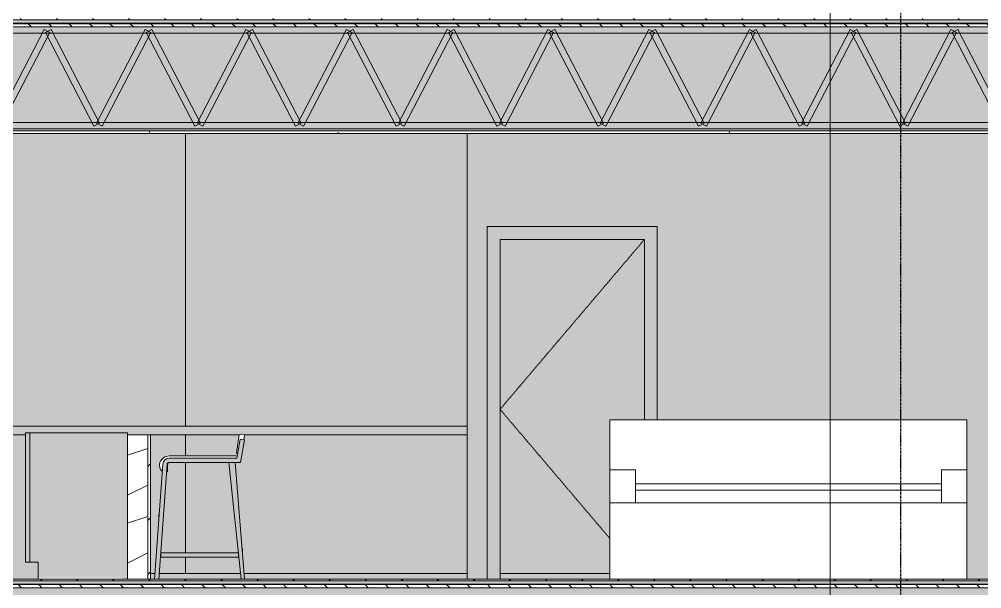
# Model space of a CAD drawing. Header units: inches. Extents: x 1718 to 6958, y -253 to 585.
# Drawn here: x 3579.9 to 3806.4, y 133.8 to 267.8 of the extents above; entities that cross this region are included whole.
import ezdxf

# ---------------------------------------------------------------- set-up
doc = ezdxf.new("R2010")
doc.units = ezdxf.units.IN
doc.header["$MEASUREMENT"] = 0
for name, pattern in [('Dash 1_16_', [0.125, 0.0625, -0.0625]), ('Grid Line 1_2_', [0.875, 0.5, -0.125, 0.125, -0.125]), ('Grid Line 1_2__2_', [0.875, 0.5, -0.125, 0.125, -0.125])]:
    doc.linetypes.add(name, pattern=pattern)
for name, color, linetype, lineweight in [('0-1', 7, 'Continuous', 5), ('0-2', 250, 'Continuous', 9), ('A-DOOR-1', 41, 'Continuous', 9), ('A-DOOR-2', 250, 'Dash 1_16_', 9), ('A-DOOR-FRAM-1', 41, 'Continuous', 9), ('A-DOOR-FRAM-2', 250, 'Continuous', 9), ('A-FLOR-1', 10, 'Continuous', 5), ('A-FLOR-4', 250, 'Continuous', 9), ('A-FLOR-5', 192, 'Continuous', 5), ('A-FLOR-6', 192, 'Continuous', 9), ('A-FLOR-LEVL-5', 51, 'Grid Line 1_2_', 9), ('A-FLOR-MCUT', 51, 'Continuous', 13), ('A-FLOR-PATT-1', 252, 'Continuous', 9), ('A-WALL-1', 10, 'Continuous', 5), ('A-WALL-2', 50, 'Continuous', 13), ('A-WALL-4', 250, 'Continuous', 9), ('A-WALL-5', 7, 'Continuous', 13), ('A-WALL-PATT-1', 252, 'Continuous', 9), ('G-ANNO-SYMB', 111, 'Continuous', 9), ('I-FURN', 30, 'Continuous', 9), ('I-FURN-1', 250, 'Continuous', 9), ('I-FURN-2', 253, 'Continuous', 9), ('Q-CASE-1', 253, 'Continuous', 9), ('Q-CASE-2', 250, 'Continuous', 9), ('Q-CASE-3', 41, 'Continuous', 9), ('S-BEAM-2', 250, 'Continuous', 9), ('S-GRID-1', 1, 'Grid Line 1_2__2_', 30)]:
    doc.layers.add(name, color=color, linetype=linetype, lineweight=lineweight)
pattern_1 = [(161.57, (3262.295, 69.248), (-3.8399538, -1.54e-05), [0, -27.322, 3.034, 0]), (18.43, (3261.335, 69.248), (-3.8399538, 1.54e-05), [0, -27.322, 3.034, 0]), (108.43, (3262.295, 69.248), (1.919622, -9.6005246), [9.106, -21.25]), (71.57, (3261.335, 69.248), (1.919622, 9.6005246), [9.106, -21.25])]
pattern_2 = [(135, (3261.815, 68.768), (-4.24264, -4.24264), [])]
pattern_3 = [(0, (3261.815, 68.768), (15.36, 3.84), [1.267, -10.253, 1.267, -10.253, -61.44]), (0, (3261.815, 68.768), (15.36, 3.84), [-23.04, 1.267, -21.773, 1.267, -10.253, -26.88]), (0, (3261.815, 68.768), (15.36, 3.84), [-57.6, 1.267, -6.413, 1.267, -17.933]), (120, (3267.575, 70.688), (-11.005538, 11.38215), [1.267, -10.253, 1.267, -10.253, -61.44]), (120, (3267.575, 70.688), (-11.005538, 11.38215), [-23.04, 1.267, -21.773, 1.267, -10.253, -26.88]), (120, (3267.575, 70.688), (-11.005538, 11.38215), [-57.6, 1.267, -6.413, 1.267, -17.933]), (240, (3269.495, 78.368), (-4.354462, -15.22215), [1.267, -10.253, 1.267, -10.253, -61.44]), (240, (3269.495, 78.368), (-4.354462, -15.22215), [-23.04, 1.267, -21.773, 1.267, -10.253, -26.88]), (240, (3269.495, 78.368), (-4.354462, -15.22215), [-57.6, 1.267, -6.413, 1.267, -17.933])]
pattern_4 = [(0, (3261.815, 68.768), (0, 4.798), []), (315, (3261.815, 68.768), (4.798427, 0), [6.786, -6.786]), (45, (3261.815, 68.768), (4.798427, 0), [6.786, -6.786])]

# ---------------------------------------------------------------- blocks, each defined once
blk = doc.blocks.new('SWING - SINGLE - FLUSH - SWING - FLUSH - 2-10 x 6-8 - PRIVACY-V1-BUILDING ELEVATION - COURTYARD - LOOKING WEST')
at = {"layer": 'A-DOOR-1'}
blk.add_hatch(color=256, dxfattribs=at).paths.add_polyline_path([(3716.6, 137.37), (3718.9, 137.37), (3718.9, 173.5), (3727.05, 173.5), (3727.05, 216), (3693.05, 216), (3693.05, 137.37)], flags=0)
at = {"layer": 'A-DOOR-FRAM-1'}
blk.add_hatch(color=256, dxfattribs=at).paths.add_polyline_path([(3690.05, 136), (3693.05, 136), (3693.05, 216), (3727.05, 216), (3727.05, 173.5), (3730.05, 173.5), (3730.05, 219), (3690.05, 219), (3690.05, 144.12)], flags=0)
at = {"layer": 'A-DOOR-2'}
for p in [(3727.05, 216), (3718.9, 145.58)]:
    blk.add_line(p, (3693.05, 176), dxfattribs=at)
at = {"layer": 'A-DOOR-FRAM-2'}
for p, q in [((3690.05, 219), (3690.05, 136)), ((3730.05, 219), (3690.05, 219)), ((3730.05, 173.5), (3730.05, 219)), ((3693.05, 136), (3693.05, 216)), ((3693.05, 216), (3727.05, 216)), ((3727.05, 216), (3727.05, 173.5))]:
    blk.add_line(p, q, dxfattribs=at)
blk = doc.blocks.new('Couch-Both_Arms-Generic - 1-1352606-BUILDING ELEVATION - COURTYARD - LOOKING WEST')
at = {"layer": 'I-FURN'}
for p, q in [((3802.9, 173.5), (3718.9, 173.5)), ((3718.9, 173.5), (3718.9, 161.75)), ((3802.9, 161.75), (3802.9, 173.5)), ((3724.9, 161.75), (3718.9, 161.75)), ((3718.9, 161.75), (3718.9, 154)), ((3724.9, 158.5), (3724.9, 161.75)), ((3802.9, 161.75), (3796.9, 161.75)), ((3796.9, 161.75), (3796.9, 158.5)), ((3802.9, 154), (3802.9, 161.75)), ((3796.9, 158.5), (3724.9, 158.5)), ((3724.9, 158.5), (3724.9, 154)), ((3724.9, 157), (3796.9, 157)), ((3796.9, 154), (3796.9, 158.5)), ((3718.9, 154), (3724.9, 154)), ((3724.9, 154), (3796.9, 154)), ((3796.9, 154), (3802.9, 154))]:
    blk.add_line(p, q, dxfattribs=at)
at = {"layer": 'I-FURN-1'}
for p, q in [((3718.9, 136), (3718.9, 154)), ((3802.9, 154), (3802.9, 136))]:
    blk.add_line(p, q, dxfattribs=at)
blk = doc.blocks.new('Bar_Stool_6722_1_ - Bar_Stool_6722_1_-1229311-BUILDING ELEVATION - COURTYARD - LOOKING WEST')
at = {"layer": 'I-FURN-2'}
for points in [[(3612.79, -0.04), (3614.74, 27.11), (3614.86, 27.37), (3615.21, 27.5), (3631.98, 27.5), (3632.92, 32.84), (3631.94, 33.01), (3631.14, 28.5), (3615.1, 28.47), (3614.49, 28.32), (3613.94, 27.81), (3613.7, 27.04), (3611.79, 0.04), (3612.29, 0)], [(3632.92, 0), (3630.75, 27.5), (3629.28, 27.5), (3632.17, 0)], [(3612.79, 14.11), (3612.87, 15.22), (3612.79, 15.22)], [(3632.46, 6.22), (3632.46, 7.22), (3632.35, 7.22), (3632.43, 6.22)], [(3631.63, 5.22), (3631.52, 6.22), (3613.23, 6.22), (3613.23, 5.22), (3629.28, 5.22)]]:
    blk.add_hatch(color=256, dxfattribs=at).paths.add_polyline_path(points, flags=0)
at = {"layer": 'I-FURN-1'}
for p, q in [((3631.68, 33.98), (3631.02, 29.79)), ((3632.92, 33.73), (3632.92, 33.98)), ((3631.14, 28.5), (3631.94, 33.01)), ((3631.94, 33.01), (3632.92, 32.84)), ((3631.98, 27.5), (3632.92, 32.84)), ((3632.77, 32.86), (3632.92, 33.73)), ((3631.02, 29.79), (3631.19, 29.62)), ((3631.19, 29.62), (3631.34, 29.59)), ((3614.79, 26.82), (3614.99, 27.41)), ((3631.14, 28.5), (3615.21, 28.5)), ((3615.21, 27.5), (3631.98, 27.5)), ((3630.89, 29.04), (3615.29, 29.04)), ((3630.75, 27.5), (3629.28, 27.5)), ((3629.28, 27.5), (3632.17, 0)), ((3632.92, 0), (3630.75, 27.5)), ((3631.19, 28.86), (3630.89, 29.04)), ((3631.18, 28.71), (3631.19, 28.86)), ((3613.71, 27.11), (3611.79, 0.04)), ((3612.79, -0.04), (3614.71, 27.04)), ((3614.58, 25.29), (3614.79, 25.32)), ((3614.79, 25.32), (3614.79, 26.82)), ((3612.79, 14.11), (3612.79, 15.22)), ((3612.79, 15.22), (3612.87, 15.22)), ((3632.35, 7.22), (3632.46, 7.22)), ((3632.46, 7.22), (3632.46, 6.22)), ((3613.23, 6.22), (3613.23, 5.22)), ((3631.52, 6.22), (3613.23, 6.22)), ((3613.23, 5.22), (3631.63, 5.22)), ((3631.63, 5.22), (3631.52, 6.22)), ((3611.79, 0.04), (3612.79, -0.04)), ((3632.17, 0), (3632.92, 0))]:
    blk.add_line(p, q, dxfattribs=at)
for centre, radius, start, end in [((3632.3, 32.61), 1.51, 65.6531, 114.3469), ((3614.79, 26.82), 1.87, 160, 229.6759), ((3615.29, 26.64), 2.4, 90, 160), ((3615.21, 27), 1.5, 90, 175.9457), ((3615.21, 27), 0.5, 90, 175.9457)]:
    blk.add_arc(centre, radius, start, end, dxfattribs=at)
blk = doc.blocks.new('OD_CW_Base Cabinet - OD_CW_Base Cabinet-3870381-BUILDING ELEVATION - COURTYARD - LOOKING WEST')
at = {"layer": 'Q-CASE-1'}
for points in [[(3581.42, 4), (3582.42, 4), (3582.42, 34.5), (3581.42, 34.5), (3581.42, 34)], [(3605.42, 0), (3605.42, 34.5), (3582.42, 34.5), (3582.42, 4), (3584.42, 4), (3584.42, 0.37), (3603.45, 0.37)]]:
    blk.add_hatch(color=256, dxfattribs=at).paths.add_polyline_path(points, flags=0)
at = {"layer": 'Q-CASE-2'}
for p, q in [((3581.42, 34.5), (3581.42, 4)), ((3582.42, 34.5), (3581.42, 34.5)), ((3582.42, 4), (3582.42, 34.5)), ((3582.42, 34.5), (3582.42, 4)), ((3605.42, 34.5), (3582.42, 34.5)), ((3605.42, 0), (3605.42, 34.5)), ((3581.42, 4), (3582.42, 4)), ((3582.42, 4), (3584.42, 4)), ((3584.42, 4), (3584.42, 0)), ((3584.42, 0), (3605.42, 0))]:
    blk.add_line(p, q, dxfattribs=at)
blk = doc.blocks.new('Casework 14 - Casework 1-3928733-BUILDING ELEVATION - COURTYARD - LOOKING WEST')
at = {"layer": 'Q-CASE-3'}
blk.add_hatch(color=256, dxfattribs=at).paths.add_polyline_path([(3669.78, 170), (3685.3, 170), (3685.3, 172), (3575.05, 172), (3575.05, 170), (3581.42, 170), (3581.42, 170.5), (3605.42, 170.5), (3605.42, 170), (3631.73, 170), (3631.99, 170.08), (3632.3, 170.12), (3632.62, 170.08), (3632.92, 170), (3636.27, 170)], flags=0)
at = {"layer": 'Q-CASE-2'}
for p, q in [((3575.05, 172), (3685.3, 172)), ((3581.42, 170), (3575.05, 170)), ((3631.73, 170), (3610.8, 170)), ((3685.3, 170), (3632.87, 170))]:
    blk.add_line(p, q, dxfattribs=at)
blk = doc.blocks.new('CTR - 1st Phase - Unit Layouts_rvt-1-BUILDING ELEVATION - COURTYARD - LOOKING WEST')
at = {"layer": 'A-FLOR-1'}
h = blk.add_hatch(color=256, dxfattribs=at)
h.paths.add_polyline_path([(3614.71, 136), (3632.17, 136), (3632.03, 137.37), (3612.89, 137.37), (3612.79, 136), (3614.3, 136)], flags=0)
h.paths.add_polyline_path([(3612.29, 136), (3611.79, 136.04), (3611.89, 137.37), (3610.8, 137.37), (3610.8, 136), (3611.79, 136)], flags=0)
h.paths.add_polyline_path([(3693.05, 136), (3718.9, 136), (3718.9, 137.37), (3693.05, 137.37)], flags=0)
h.paths.add_polyline_path([(3632.92, 136), (3685.3, 136), (3685.3, 137.37), (3632.81, 137.37)], flags=0)
at = {"layer": 'A-WALL-1'}
h = blk.add_hatch(color=256, dxfattribs=at)
h.paths.add_polyline_path([(3614.71, 137.37), (3619.05, 137.37), (3619.05, 141.22), (3614.3, 141.22), (3614.3, 137.37)], flags=0)
h.paths.add_polyline_path([(3619.05, 142.22), (3619.05, 163.5), (3615.1, 163.46), (3614.97, 163.37), (3614.79, 162.82), (3614.79, 161.32), (3614.58, 161.29), (3614.3, 157.27), (3614.3, 142.22), (3614.71, 142.22)], flags=0)
h.paths.add_polyline_path([(3614.3, 164.81), (3614.79, 164.97), (3615.29, 165.04), (3619.05, 165.04), (3619.05, 170), (3614.3, 170), (3614.3, 164.96)], flags=0)
h.paths.add_polyline_path([(3614.3, 172), (3619.05, 172), (3619.05, 240.87), (3614.3, 240.87), (3614.3, 191.98)], flags=0)
h = blk.add_hatch(color=256, dxfattribs=at)
h.paths.add_polyline_path([(3685.3, 137.37), (3685.3, 170), (3632.92, 169.98), (3632.92, 169.73), (3632.77, 168.86), (3632.92, 168.84), (3631.98, 163.5), (3630.75, 163.5), (3632.35, 143.22), (3632.46, 143.22), (3632.46, 141.81), (3632.81, 137.37), (3669.78, 137.37)], flags=0)
h.paths.add_polyline_path([(3619.05, 137.37), (3632.03, 137.37), (3631.63, 141.22), (3619.05, 141.22)], flags=0)
h.paths.add_polyline_path([(3631.52, 142.22), (3629.28, 163.5), (3619.05, 163.5), (3619.05, 142.22), (3629.28, 142.22)], flags=0)
h.paths.add_polyline_path([(3631.18, 164.71), (3631.34, 165.59), (3631.14, 165.66), (3631.02, 165.79), (3631.68, 169.98), (3631.68, 170), (3619.05, 169.98), (3619.05, 165.04), (3630.89, 165.04), (3631.19, 164.86)], flags=0)
h.paths.add_polyline_path([(3685.3, 172), (3685.3, 240.87), (3619.05, 240.87), (3619.05, 172), (3669.78, 172)], flags=0)
blk.add_hatch(color=256, dxfattribs=at).paths.add_polyline_path([(3802.9, 136), (3851.85, 136), (3851.85, 240.87), (3685.3, 240.87), (3685.3, 136), (3690.05, 136), (3690.05, 219), (3730.05, 219), (3730.05, 173.5), (3802.9, 173.5), (3802.9, 144.12)], flags=0)
at = {"layer": 'A-WALL-2'}
h = blk.add_hatch(color=256, dxfattribs=at)
h.paths.add_polyline_path([(3581.42, 136), (3584.42, 136), (3584.42, 140), (3581.42, 140), (3581.42, 170), (3575.05, 170), (3575.05, 136)], flags=0)
h.paths.add_polyline_path([(3613.23, 142.22), (3614.3, 142.22), (3614.3, 157.27), (3613.37, 144.12)], flags=0)
h.paths.add_polyline_path([(3612.89, 137.37), (3614.3, 137.37), (3614.3, 141.22), (3613.23, 141.22), (3613.23, 142.22), (3613.16, 141.22)], flags=0)
h.paths.add_polyline_path([(3611.89, 137.37), (3612.79, 150.11), (3612.79, 151.22), (3612.87, 151.22), (3613.59, 161.4), (3613.51, 161.46), (3613.23, 161.79), (3613.04, 162.18), (3612.94, 162.6), (3612.97, 163.16), (3613.04, 163.46), (3613.3, 163.98), (3613.69, 164.42), (3614.3, 164.81), (3614.3, 170), (3610.8, 170), (3610.8, 137.37), (3611.79, 137.37)], flags=0)
h.paths.add_polyline_path([(3584.42, 172), (3614.3, 172), (3614.3, 240.87), (3575.05, 240.87), (3575.05, 172), (3582.42, 172)], flags=0)
at = {"layer": 'A-WALL-PATT-1'}
h = blk.add_hatch(dxfattribs=at)
h.set_pattern_fill('FP_7', color=256, style=0, pattern_type=2)
h.set_pattern_definition([(216.87, (3268.212, 84.761), (47.980943, 31.987086), [7.997, -71.971]), (206.565, (3277.808, 79.963), (-15.99371, -15.99413), [17.881, -17.881]), (198.435, (3277.808, 71.967), (-31.98674, -15.99388), [10.115, -40.461])])
h.paths.add_polyline_path([(3610.17, 136), (3610.17, 170), (3605.42, 170), (3605.42, 136)], flags=0)
h = blk.add_hatch(dxfattribs=at)
h.set_pattern_fill('FP_6', color=256, style=0, pattern_type=2)
h.set_pattern_definition([(45, (3261.815, 68.768), (-6.36396, 6.36396), [])])
h.paths.add_polyline_path([(3610.42, 136), (3610.8, 136.04), (3610.8, 170), (3610.17, 170), (3610.17, 136)], flags=0)
at = {"layer": 'A-FLOR-4'}
for p, q in [((3610.8, 137.37), (3611.89, 137.37)), ((3612.89, 137.37), (3632.03, 137.37)), ((3632.81, 137.37), (3685.3, 137.37)), ((3693.05, 137.37), (3718.9, 137.37))]:
    blk.add_line(p, q, dxfattribs=at)
at = {"layer": 'A-WALL-4'}
for p, q in [((3619.05, 240.87), (3619.05, 172)), ((3685.3, 240.87), (3685.3, 136)), ((3605.42, 170), (3605.42, 136)), ((3610.8, 170), (3605.42, 170)), ((3610.8, 136), (3610.8, 170)), ((3619.05, 170), (3619.05, 165.04)), ((3619.05, 163.5), (3619.05, 142.22)), ((3619.05, 141.22), (3619.05, 137.37)), ((3605.42, 136), (3610.8, 136))]:
    blk.add_line(p, q, dxfattribs=at)
at = {"layer": 'A-WALL-5'}
blk.add_line((3610.17, 136), (3610.17, 170), dxfattribs=at)
at = {"layer": '0-2'}
for name, p in [('SWING - SINGLE - FLUSH - SWING - FLUSH - 2-10 x 6-8 - PRIVACY-V1-BUILDING ELEVATION - COURTYARD - LOOKING WEST', (0, 0)), ('Couch-Both_Arms-Generic - 1-1352606-BUILDING ELEVATION - COURTYARD - LOOKING WEST', (0, 0)), ('Casework 14 - Casework 1-3928733-BUILDING ELEVATION - COURTYARD - LOOKING WEST', (0, 0)), ('OD_CW_Base Cabinet - OD_CW_Base Cabinet-3870381-BUILDING ELEVATION - COURTYARD - LOOKING WEST', (0, 136)), ('Bar_Stool_6722_1_ - Bar_Stool_6722_1_-1229311-BUILDING ELEVATION - COURTYARD - LOOKING WEST', (0, 136))]:
    blk.add_blockref(name, p, dxfattribs=at)
blk = doc.blocks.new('TRUSS - 24_-2435410-BUILDING ELEVATION - COURTYARD - LOOKING WEST')
at = {"layer": 'S-BEAM-2'}
blk.add_line((3852.47, 134), (3486.67, 134), dxfattribs=at)
blk = doc.blocks.new('TRUSS - 24_-V27-BUILDING ELEVATION - COURTYARD - LOOKING WEST')
at = {"layer": 'S-BEAM-2'}
for p, q in [((3852.47, 266), (3486.67, 266)), ((3585.83, 265.35), (3574.39, 243.35)), ((3587.16, 264.65), (3585.83, 265.35)), ((3587.42, 265.35), (3586.09, 264.65)), ((3598.85, 243.35), (3587.42, 265.35)), ((3609.53, 265.35), (3598.09, 243.35)), ((3610.86, 264.65), (3609.53, 265.35)), ((3611.12, 265.35), (3609.79, 264.65)), ((3622.55, 243.35), (3611.12, 265.35)), ((3633.23, 265.35), (3621.79, 243.35)), ((3634.56, 264.65), (3633.23, 265.35)), ((3634.82, 265.35), (3633.49, 264.65)), ((3646.25, 243.35), (3634.82, 265.35)), ((3656.93, 265.35), (3645.49, 243.35)), ((3658.26, 264.65), (3656.93, 265.35)), ((3658.52, 265.35), (3657.19, 264.65)), ((3669.95, 243.35), (3658.52, 265.35)), ((3680.63, 265.35), (3669.19, 243.35)), ((3681.96, 264.65), (3680.63, 265.35)), ((3682.22, 265.35), (3680.89, 264.65)), ((3693.65, 243.35), (3682.22, 265.35)), ((3704.33, 265.35), (3692.89, 243.35)), ((3705.66, 264.65), (3704.33, 265.35)), ((3705.92, 265.35), (3704.59, 264.65)), ((3717.35, 243.35), (3705.92, 265.35)), ((3728.03, 265.35), (3716.59, 243.35)), ((3729.36, 264.65), (3728.03, 265.35)), ((3729.62, 265.35), (3728.29, 264.65)), ((3741.05, 243.35), (3729.62, 265.35)), ((3751.73, 265.35), (3740.29, 243.35)), ((3753.06, 264.65), (3751.73, 265.35)), ((3753.32, 265.35), (3751.99, 264.65)), ((3764.75, 243.35), (3753.32, 265.35)), ((3775.43, 265.35), (3763.99, 243.35)), ((3776.76, 264.65), (3775.43, 265.35)), ((3777.02, 265.35), (3775.69, 264.65)), ((3788.45, 243.35), (3777.02, 265.35)), ((3799.13, 265.35), (3787.69, 243.35)), ((3800.46, 264.65), (3799.13, 265.35)), ((3800.72, 265.35), (3799.39, 264.65)), ((3812.15, 243.35), (3800.72, 265.35)), ((3486.67, 264.5), (3852.47, 264.5)), ((3575.72, 242.65), (3587.16, 264.65)), ((3586.09, 264.65), (3597.52, 242.65)), ((3599.42, 242.65), (3610.86, 264.65)), ((3609.79, 264.65), (3621.22, 242.65)), ((3623.12, 242.65), (3634.56, 264.65)), ((3633.49, 264.65), (3644.92, 242.65)), ((3646.82, 242.65), (3658.26, 264.65)), ((3657.19, 264.65), (3668.62, 242.65)), ((3670.52, 242.65), (3681.96, 264.65)), ((3680.89, 264.65), (3692.32, 242.65)), ((3694.22, 242.65), (3705.66, 264.65)), ((3704.59, 264.65), (3716.02, 242.65)), ((3717.92, 242.65), (3729.36, 264.65)), ((3728.29, 264.65), (3739.72, 242.65)), ((3741.62, 242.65), (3753.06, 264.65)), ((3751.99, 264.65), (3763.42, 242.65)), ((3765.32, 242.65), (3776.76, 264.65)), ((3775.69, 264.65), (3787.12, 242.65)), ((3789.02, 242.65), (3800.46, 264.65)), ((3799.39, 264.65), (3810.82, 242.65)), ((3852.47, 243.5), (3486.67, 243.5)), ((3597.52, 242.65), (3598.85, 243.35)), ((3598.09, 243.35), (3599.42, 242.65)), ((3621.22, 242.65), (3622.55, 243.35)), ((3621.79, 243.35), (3623.12, 242.65)), ((3644.92, 242.65), (3646.25, 243.35)), ((3645.49, 243.35), (3646.82, 242.65)), ((3668.62, 242.65), (3669.95, 243.35)), ((3669.19, 243.35), (3670.52, 242.65)), ((3692.32, 242.65), (3693.65, 243.35)), ((3692.89, 243.35), (3694.22, 242.65)), ((3716.02, 242.65), (3717.35, 243.35)), ((3716.59, 243.35), (3717.92, 242.65)), ((3739.72, 242.65), (3741.05, 243.35)), ((3740.29, 243.35), (3741.62, 242.65)), ((3763.42, 242.65), (3764.75, 243.35)), ((3763.99, 243.35), (3765.32, 242.65)), ((3787.12, 242.65), (3788.45, 243.35)), ((3787.69, 243.35), (3789.02, 242.65)), ((3486.67, 242), (3852.47, 242))]:
    blk.add_line(p, q, dxfattribs=at)
blk = doc.blocks.new('CTR - 1st Phase - Structure_rvt-1-BUILDING ELEVATION - COURTYARD - LOOKING WEST')
at = {"layer": 'S-GRID-1'}
blk.add_line((3787.32, -159.84), (3787.32, 470.5), dxfattribs=at)
at = {"layer": '0-2'}
for name in ['TRUSS - 24_-V27-BUILDING ELEVATION - COURTYARD - LOOKING WEST', 'TRUSS - 24_-2435410-BUILDING ELEVATION - COURTYARD - LOOKING WEST']:
    blk.add_blockref(name, (0, 0), dxfattribs=at)

msp = doc.modelspace()

# ---------------------------------------------------------------- hatches: boundary and pattern name
at = {"layer": 'A-FLOR-5'}
for points in [[(3857.94, 266.75), (3857.97, 266.75), (3857.94, 266.87), (3481.17, 266.87), (3481.17, 266.75), (3855.85, 266.75)], [(3851.85, 241.5), (3852.47, 241.5), (3852.47, 242), (3486.67, 241.99), (3486.67, 241.5), (3850.66, 241.5)], [(3851.85, 134.75), (3852.47, 134.75), (3852.47, 134.87), (3481.17, 134.87), (3481.17, 134.75), (3837.37, 134.75)]]:
    msp.add_hatch(color=256, dxfattribs=at).paths.add_polyline_path(points, flags=0)
at = {"layer": 'A-FLOR-PATT-1'}
h = msp.add_hatch(dxfattribs=at)
h.set_pattern_fill('FP_2', color=256, style=0, pattern_type=2)
h.set_pattern_definition(pattern_2)
h.paths.add_polyline_path([(3855.82, 267.62), (3855.85, 267.62), (3855.82, 268)], flags=0)
h.paths.add_polyline_path([(3481.17, 267.62), (3851.85, 267.62), (3851.85, 268), (3481.17, 268)], flags=0)
h = msp.add_hatch(dxfattribs=at)
h.set_pattern_fill('FP_3', color=256, style=0, pattern_type=2)
h.set_pattern_definition(pattern_3)
h.paths.add_polyline_path([(3610.42, 266.87), (3857.97, 266.87), (3857.95, 267), (3855.85, 267), (3855.82, 267), (3851.85, 267.01), (3851.85, 267.62), (3481.17, 267.62), (3481.17, 266.87), (3605.42, 266.87)], flags=0)
h = msp.add_hatch(dxfattribs=at)
h.set_pattern_fill('FP_4', color=256, style=0, pattern_type=2)
h.set_pattern_definition(pattern_4)
h.paths.add_polyline_path([(3614.37, 266), (3857.97, 266), (3857.94, 266.75), (3481.17, 266.75), (3481.17, 266), (3614.3, 266)], flags=0)
h = msp.add_hatch(dxfattribs=at)
h.set_pattern_fill('FP_1', color=256, style=0, pattern_type=2)
h.set_pattern_definition(pattern_1)
h.paths.add_polyline_path([(3481.17, 242), (3857.97, 242), (3857.97, 266), (3481.17, 266), (3481.17, 263.76)], flags=0)
h = msp.add_hatch(dxfattribs=at)
h.set_pattern_fill('FP_5', color=256, style=0, pattern_type=2)
h.set_pattern_definition([(0, (3261.815, 68.768), (30.72, 7.68), [1.267, -21.773, 1.267, -21.773, -122.88]), (0, (3261.815, 68.768), (30.72, 7.68), [-46.08, 1.267, -44.813, 1.267, -21.773, -53.76]), (0, (3261.815, 68.768), (30.72, 7.68), [-115.2, 1.267, -14.093, 1.267, -37.133]), (120, (3273.335, 72.608), (-22.011075, 22.7643), [1.267, -21.773, 1.267, -21.773, -122.88]), (120, (3273.335, 72.608), (-22.011075, 22.7643), [-46.08, 1.267, -44.813, 1.267, -21.773, -53.76]), (120, (3273.335, 72.608), (-22.011075, 22.7643), [-115.2, 1.267, -14.093, 1.267, -37.133]), (240, (3277.175, 87.968), (-8.70892, -30.4443), [1.267, -21.773, 1.267, -21.773, -122.88]), (240, (3277.175, 87.968), (-8.70892, -30.4443), [-46.08, 1.267, -44.813, 1.267, -21.773, -53.76]), (240, (3277.175, 87.968), (-8.70892, -30.4443), [-115.2, 1.267, -14.093, 1.267, -37.133])])
h.paths.add_polyline_path([(3501.93, 240.87), (3851.85, 240.87), (3851.85, 241.5), (3486.67, 241.5), (3486.67, 240.87), (3488.48, 240.87)], flags=0)
h = msp.add_hatch(dxfattribs=at)
h.set_pattern_fill('FP_2', color=256, style=0, pattern_type=2)
h.set_pattern_definition(pattern_2)
h.paths.add_polyline_path([(3851.85, 135.62), (3851.85, 136), (3481.17, 136), (3481.17, 135.62), (3837.37, 135.62)], flags=0)
h = msp.add_hatch(dxfattribs=at)
h.set_pattern_fill('FP_3', color=256, style=0, pattern_type=2)
h.set_pattern_definition(pattern_3)
h.paths.add_polyline_path([(3577.3, 134.87), (3852.47, 134.87), (3852.47, 135.62), (3481.17, 135.62), (3481.17, 134.87), (3575.05, 134.87)], flags=0)
h = msp.add_hatch(dxfattribs=at)
h.set_pattern_fill('FP_4', color=256, style=0, pattern_type=2)
h.set_pattern_definition(pattern_4)
h.paths.add_polyline_path([(3584.42, 134), (3852.47, 134), (3852.47, 134.75), (3481.17, 134.75), (3481.17, 134), (3577.3, 134)], flags=0)
h = msp.add_hatch(dxfattribs=at)
h.set_pattern_fill('FP_1', color=256, style=0, pattern_type=2)
h.set_pattern_definition(pattern_1)
h.paths.add_polyline_path([(3823.82, 110), (3829.82, 110), (3831.24, 111.5), (3833.35, 111.5), (3832.07, 110), (3857.97, 110), (3857.97, 134), (3481.17, 134), (3481.17, 110), (3823.2, 110)], flags=0)
h.paths.add_polyline_path([(3851.2, 132.5), (3851.06, 132.5), (3852.47, 134)], flags=0)

# ---------------------------------------------------------------- linework, layer by layer
at = {"layer": 'A-FLOR-6'}
for p, q in [((3481.17, 240.87), (3851.85, 240.87)), ((3612.29, 136), (3517.05, 136)), ((3632.17, 136), (3612.79, 136)), ((3851.85, 136), (3632.92, 136))]:
    msp.add_line(p, q, dxfattribs=at)
at = {"layer": 'A-FLOR-LEVL-5'}
msp.add_line((1830.95, 136), (4167.96, 136), dxfattribs=at)
at = {"layer": 'A-FLOR-MCUT'}
for p, q in [((3851.85, 267.62), (3409.67, 267.62)), ((3857.97, 266.87), (3481.17, 266.87)), ((3857.97, 266.75), (3481.17, 266.75)), ((3857.97, 266), (3481.17, 266)), ((3852.47, 242), (3481.17, 242)), ((3851.85, 241.5), (3481.17, 241.5)), ((3851.85, 135.62), (3410.3, 135.62)), ((3852.47, 134.87), (3481.17, 134.87)), ((3852.47, 134.75), (3481.17, 134.75)), ((3852.47, 134), (3481.17, 134))]:
    msp.add_line(p, q, dxfattribs=at)
at = {"layer": 'G-ANNO-SYMB'}
msp.add_line((3770.72, 467.28), (3770.72, -193.84), dxfattribs=at)

# ---------------------------------------------------------------- block references
at = {"layer": '0-1'}
for name in ['CTR - 1st Phase - Structure_rvt-1-BUILDING ELEVATION - COURTYARD - LOOKING WEST', 'CTR - 1st Phase - Unit Layouts_rvt-1-BUILDING ELEVATION - COURTYARD - LOOKING WEST']:
    msp.add_blockref(name, (0, 0), dxfattribs=at)

doc.saveas('drawing.dxf')
